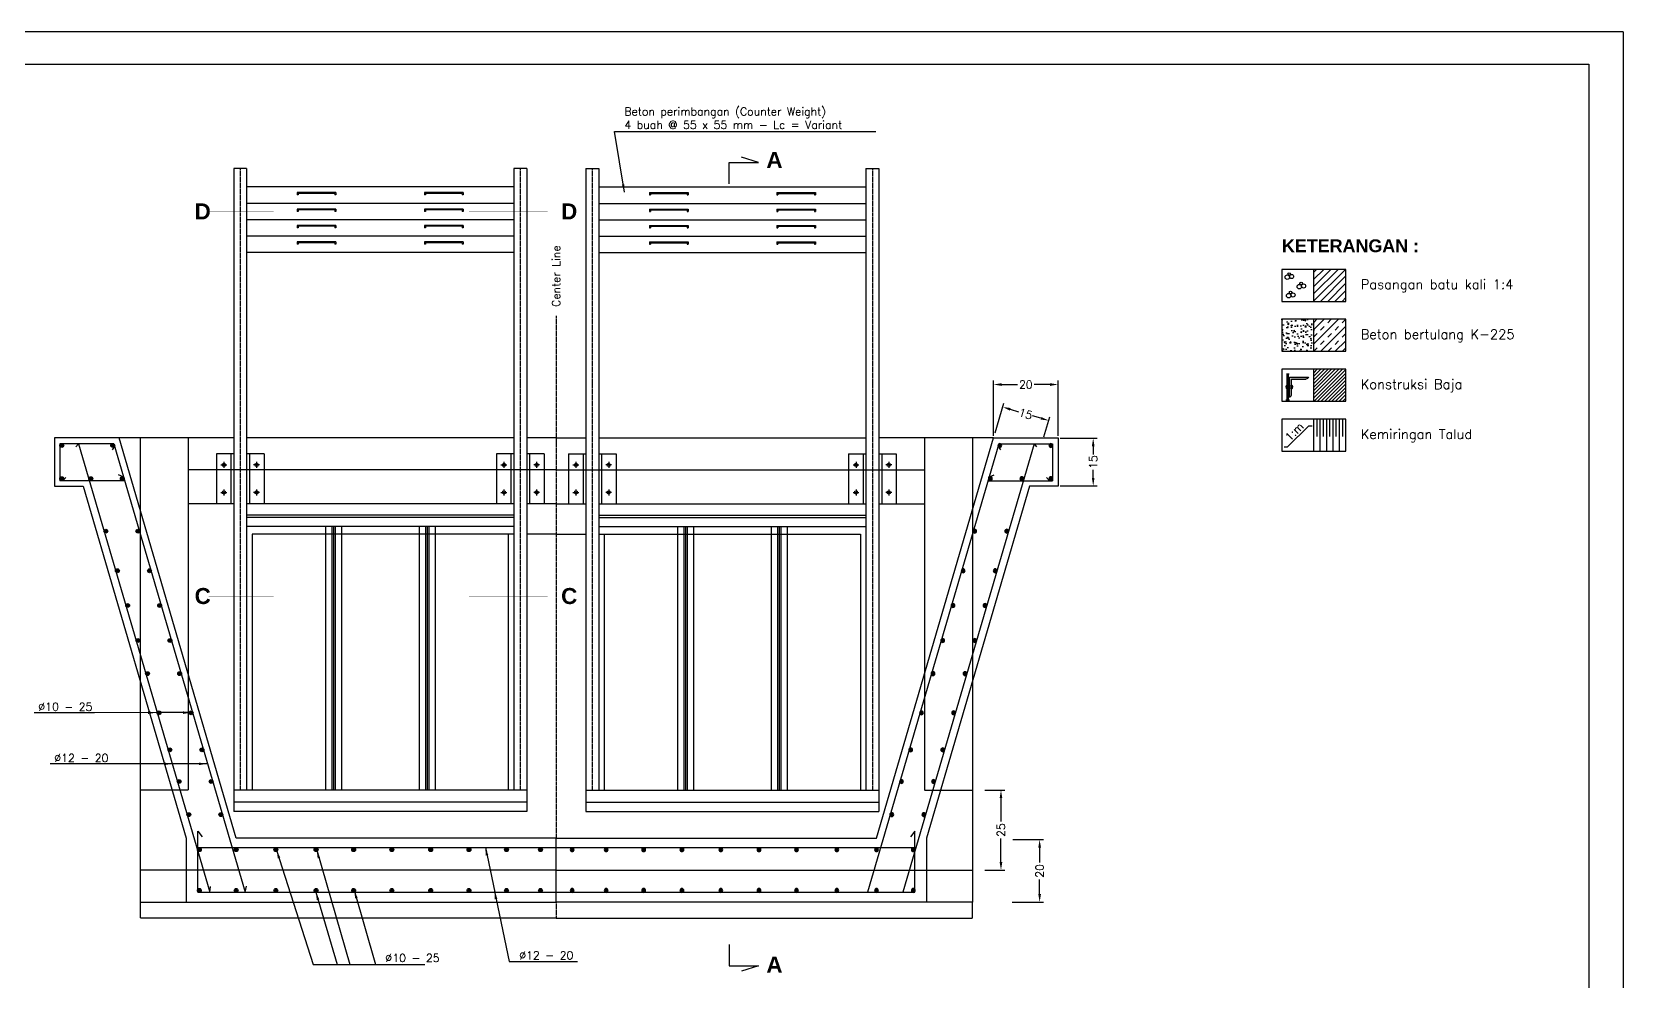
# Model space of a CAD drawing. Header units: metres. Extents: x -50 to 791, y -795 to 584.
# Drawn here: x 293.9 to 791.2, y 287.4 to 584 of the extents above; entities that cross this region are included whole.
import ezdxf
from ezdxf.enums import TextEntityAlignment as Align

# ---------------------------------------------------------------- set-up
doc = ezdxf.new("R2010")
doc.units = ezdxf.units.M
doc.header["$MEASUREMENT"] = 0
doc.linetypes.add('DASHED2', pattern=[0.375, 0.25, -0.125])
doc.layers.get('0').update_dxf_attribs({"color": 1, "linetype": 'CONTINUOUS'})
doc.layers.get('DEFPOINTS').update_dxf_attribs({"linetype": 'CONTINUOUS'})
for name, color, linetype in [('2', 1, 'CONTINUOUS'), ('5', 5, 'CONTINUOUS'), ('GRS-BANG', 5, 'CONTINUOUS'), ('KONS-BAJA', 1, 'CONTINUOUS'), ('MUKA-AIR', 1, 'CONTINUOUS'), ('SKALA', 3, 'CONTINUOUS'), ('UKURAN', 1, 'CONTINUOUS')]:
    doc.layers.add(name, color=color, linetype=linetype)
doc.styles.add('ARIAL', font='arialbd.ttf')
doc.styles.get("Standard").update_dxf_attribs({"font": 'Simplex.shx'})
doc.dimstyles.get("Standard").update_dxf_attribs({"dimtxt": 0.18, "dimasz": 0.18, "dimexe": 0.18, "dimexo": 0.0625, "dimgap": 0.09, "dimtad": 0, "dimtih": 1, "dimtoh": 1, "dimdec": 4, "dimzin": 0, "dimdsep": 46, "dimtxsty": 'Standard', "dimcen": 0.09, "dimadec": 0, "dimazin": 0, "dimtfac": 1, "dimtdec": 4, "dimtofl": 0, "dimtmove": 0, "dimatfit": 3, "dimfxl": 1, "dimtolj": 1, "dimtzin": 0, "dimarcsym": 0})

# ---------------------------------------------------------------- blocks, each defined once
blk = doc.blocks.new('*D26')
at = {"color": 0, "linetype": 'ByBlock'}
for p, q in [((600.47, 331.66), (610.08, 331.66)), ((608.83, 329.16), (608.83, 324.54)), ((608.83, 314.63), (608.83, 319.24)), ((600.29, 312.13), (610.08, 312.13))]:
    blk.add_line(p, q, dxfattribs=at)
for points in [[(608.41, 329.16), (609.25, 329.16), (608.83, 331.66)], [(608.41, 314.63), (609.25, 314.63), (608.83, 312.13)]]:
    blk.add_solid(points, dxfattribs=at)
at = {"layer": 'DEFPOINTS', "color": 0, "linetype": 'ByBlock'}
for p in [(599.85, 331.66), (608.83, 331.66), (599.66, 312.13)]:
    blk.add_point(p, dxfattribs=at)
at = {"color": 0, "linetype": 'ByBlock', "insert": (608.83, 321.89), "char_height": 2.5, "attachment_point": 5, "rotation": 90}
blk.add_mtext('\\A1;20', dxfattribs=at)
blk = doc.blocks.new('*D27')
at = {"color": 0, "linetype": 'ByBlock'}
for p, q in [((591.76, 347.13), (598.01, 347.13)), ((596.76, 344.63), (596.76, 337.28)), ((596.76, 324.63), (596.76, 331.98)), ((591.76, 322.13), (598.01, 322.13))]:
    blk.add_line(p, q, dxfattribs=at)
for points in [[(596.34, 344.63), (597.17, 344.63), (596.76, 347.13)], [(596.34, 324.63), (597.17, 324.63), (596.76, 322.13)]]:
    blk.add_solid(points, dxfattribs=at)
at = {"layer": 'DEFPOINTS', "color": 0, "linetype": 'ByBlock'}
for p in [(591.14, 347.13), (591.14, 322.13), (596.76, 322.13)]:
    blk.add_point(p, dxfattribs=at)
at = {"color": 0, "linetype": 'ByBlock', "insert": (596.76, 334.63), "char_height": 2.5, "attachment_point": 5, "rotation": 90}
blk.add_mtext('\\A1;25', dxfattribs=at)
blk = doc.blocks.new('*D38')
at = {"color": 0, "linetype": 'ByBlock'}
for p, q in [((615.25, 457.06), (626.82, 457.06)), ((625.57, 454.56), (625.57, 452)), ((625.57, 444.63), (625.57, 447.18)), ((615.25, 442.13), (626.82, 442.13))]:
    blk.add_line(p, q, dxfattribs=at)
for points in [[(625.15, 454.56), (625.98, 454.56), (625.57, 457.06)], [(625.15, 444.63), (625.98, 444.63), (625.57, 442.13)]]:
    blk.add_solid(points, dxfattribs=at)
at = {"layer": 'DEFPOINTS', "color": 0, "linetype": 'ByBlock'}
for p in [(614.62, 457.06), (625.57, 457.06), (614.62, 442.13)]:
    blk.add_point(p, dxfattribs=at)
at = {"color": 0, "linetype": 'ByBlock', "insert": (625.57, 449.59), "char_height": 2.5, "attachment_point": 5, "rotation": 90}
blk.add_mtext('\\A1;15', dxfattribs=at)
blk = doc.blocks.new('*D39')
at = {"color": 0, "linetype": 'ByBlock'}
for p, q in [((594.42, 457.75), (594.42, 475.07)), ((596.92, 473.82), (601.87, 473.82)), ((612.12, 473.82), (607.17, 473.82)), ((614.62, 457.75), (614.62, 475.07))]:
    blk.add_line(p, q, dxfattribs=at)
for points in [[(596.92, 474.24), (596.92, 473.4), (594.42, 473.82)], [(612.12, 474.24), (612.12, 473.4), (614.62, 473.82)]]:
    blk.add_solid(points, dxfattribs=at)
at = {"layer": 'DEFPOINTS', "color": 0, "linetype": 'ByBlock'}
for p in [(614.62, 473.82), (594.42, 457.13), (614.62, 457.13)]:
    blk.add_point(p, dxfattribs=at)
at = {"color": 0, "linetype": 'ByBlock', "insert": (604.52, 473.82), "char_height": 2.5, "attachment_point": 5}
blk.add_mtext('\\A1;20', dxfattribs=at)
blk = doc.blocks.new('TULANG-BAJA')
at = {"layer": 'GRS-BANG'}
h = blk.add_hatch(color=256, dxfattribs=at)
edge = h.paths.add_edge_path()
edge.add_arc((0.01, 0.62), 0.603, 0, 360)
blk.add_circle((0.01, 0.62), 0.603, dxfattribs=at)

msp = doc.modelspace()

# ---------------------------------------------------------------- hatches: boundary and pattern name
at = {"layer": 'SKALA'}
h = msp.add_hatch(dxfattribs=at)
h.set_pattern_fill('LINE', color=2, scale=0.5, angle=45, style=0)
h.set_pattern_definition([(45, (172.4042, 332.5785), (-1.122532, 1.122532), [])])
h.paths.add_polyline_path([(694.5216, 509.80641), (694.5216, 499.80641), (704.5216, 499.80641), (704.5216, 509.80641)])
h = msp.add_hatch(dxfattribs=at)
h.set_pattern_fill('AR-CONC', color=2, scale=0.02, style=0)
h.set_pattern_definition([(50, (172.4042, 332.5785), (3.643693, -0.318782), [0.381, -4.191]), (355, (172.404, 332.5785), (-0.704857, 3.821133), [0.3048, -3.3528]), (100.451, (172.7078, 332.552), (2.93885, 3.502334), [0.3238, -3.5618]), (46.1842, (172.404, 333.5945), (5.42158, -0.840847), [0.5715, -6.2865]), (96.6356, (172.856, 333.5244), (4.748085, 4.94851), [0.4857, -5.3427]), (351.184, (172.404, 333.5945), (4.74809, 4.9485), [0.4572, -5.0292]), (21, (172.9122, 333.3405), (3.032298, -2.04531), [0.381, -4.191]), (326, (172.912, 333.3405), (1.23604, 3.68376), [0.3048, -3.3528]), (71.4514, (173.165, 333.17), (4.26833, 1.638457), [0.3238, -3.5618]), (37.5, (172.4042, 332.5785), (0.061772, 1.6911008), [0, -3.31216, 0, -3.4036, 0, -3.3655]), (7.5, (172.4042, 332.5785), (1.336393, 2.0036115), [0, -1.94056, 0, -3.23596, 0, -1.2827]), (327.5, (171.2713, 332.5785), (2.711812, -0.114575), [0, -1.27, 0, -3.9624, 0, -5.2578]), (317.5, (170.7633, 332.5785), (2.962584, 0.50853), [0, -1.651, 0, -2.63144, 0, -3.7338])])
h.paths.add_polyline_path([(684.5216, 484.19554), (694.5216, 484.19554), (694.5216, 494.19554), (684.5216, 494.19554)])
h = msp.add_hatch(dxfattribs=at)
h.set_pattern_fill('TRANS', color=2, scale=0.5, angle=45, style=0)
h.set_pattern_definition([(45, (172.404, 332.5785), (-2.245064, 2.245064), []), (45, (171.2816, 333.701), (-2.245064, 2.245064), [1.5875, -1.5875])])
h.paths.add_polyline_path([(694.5216, 494.19554), (694.5216, 484.19554), (704.5216, 484.19554), (704.5216, 494.19554)])
h = msp.add_hatch(dxfattribs=at)
h.set_pattern_fill('LINE', color=2, scale=0.25, angle=45, style=0)
h.set_pattern_definition([(45, (172.40415, 332.57846), (-0.561266, 0.561266), [])])
h.paths.add_polyline_path([(694.5216, 478.58468), (694.5216, 468.58468), (704.5216, 468.58468), (704.5216, 478.58468)])
h = msp.add_hatch(color=2, dxfattribs=at)
h.paths.add_polyline_path([(686.1298, 473.39502), (686.57961, 473.39502), (686.57961, 477.19685), (686.1298, 477.19685)])
h.paths.add_polyline_path([(686.57961, 472.79631), (686.1298, 472.79631), (686.1298, 469.08429), (686.57961, 469.08429)])
h = msp.add_hatch(color=2, dxfattribs=at)
h.paths.add_polyline_path([(686.89594, 476.15039), (686.89594, 473.39502), (687.52459, 473.39502), (687.52459, 475.52175), (692.03334, 475.52175, 0.315358231), (692.81924, 476.15039)])
h.paths.add_polyline_path([(687.52459, 472.79631), (686.89594, 472.79631), (686.89594, 469.88239, 0.266495487), (687.52459, 470.57471)])

# ---------------------------------------------------------------- linework, layer by layer
at = {"layer": '2', "color": 2}
for q in [(-50, 584), (791.15464, -10)]:
    msp.add_line((791.15464, 584), q, dxfattribs=at)
at = {"layer": '5', "color": 5}
for p, q in [((-0.70788, 573.85509), (780.41649, 573.85509)), ((780.41649, 573.85509), (780.41649, -0.09728))]:
    msp.add_line(p, q, dxfattribs=at)
at = {"layer": 'GRS-BANG'}
for p, q in [((357.072, 457.12813), (318.822, 457.12813)), ((342.822, 457.12813), (342.822, 383.35764)), ((444.572, 457.12813), (361.072, 457.12813)), ((457.822, 457.12813), (448.572, 457.12813)), ((457.822, 457.12813), (467.072, 457.12813)), ((471.072, 457.12813), (554.572, 457.12813)), ((572.822, 457.12813), (572.822, 383.35764)), ((357.072, 436.51267), (342.822, 436.51267)), ((444.572, 436.51267), (361.072, 436.51267)), ((457.822, 436.51267), (448.572, 436.51267)), ((457.822, 436.51267), (467.072, 436.51267)), ((471.072, 436.51267), (554.572, 436.51267)), ((558.572, 436.51267), (572.822, 436.51267))]:
    msp.add_line(p, q, dxfattribs=at)
at = {"layer": 'GRS-BANG', "linetype": 'DASHED2', "ltscale": 0.5}
for p, q in [((362.822, 427.12813), (362.822, 347.12813)), ((442.822, 427.12813), (442.822, 347.12813)), ((472.822, 427.12813), (472.822, 347.12813)), ((552.822, 427.12813), (552.822, 347.12813))]:
    msp.add_line(p, q, dxfattribs=at)
at = {"layer": 'GRS-BANG', "color": 3, "linetype": 'DASHED2', "ltscale": 0.5}
for p, q in [((342.822, 383.35764), (342.822, 347.12813)), ((572.822, 383.35764), (572.822, 347.12813)), ((457.822, 322.12813), (327.822, 322.12813)), ((457.822, 322.12813), (587.822, 322.12813)), ((457.822, 307.12813), (327.822, 307.12813)), ((457.822, 307.12813), (587.822, 307.12813))]:
    msp.add_line(p, q, dxfattribs=at)
at = {"layer": 'GRS-BANG', "linetype": 'DASHED2'}
msp.add_line((457.822, 312.12813), (457.822, 307.12813), dxfattribs=at)
msp.add_line((457.822, 312.12813), (457.822, 307.12813), dxfattribs=at)
at = {"layer": 'GRS-BANG', "flags": 128}
for points in [[(511.85483, 536.54383), (511.85483, 543.16114), (520.96914, 543.16114), (515.72151, 544.81546)], [(511.85483, 298.86561), (511.85483, 292.24831), (520.96914, 292.24831), (515.72151, 290.59398)]]:
    msp.add_lwpolyline(points, dxfattribs=at)
at = {"layer": 'GRS-BANG', "const_width": 0.02, "flags": 128}
for points in [[(349.24299, 527.86718), (369.55914, 527.86718)], [(430.50762, 527.86718), (455.13327, 527.86718)], [(349.24299, 407.7202), (369.55914, 407.7202)], [(430.50762, 407.7202), (455.13327, 407.7202)]]:
    msp.add_lwpolyline(points, dxfattribs=at)
at = {"layer": 'GRS-BANG', "linetype": 'DASHED2'}
msp.add_lwpolyline([(457.822, 495.24827), (457.822, 332.12813)], dxfattribs=at)
at = {"layer": 'GRS-BANG'}
for points in [[(457.822, 332.12813), (357.822, 332.12813), (321.222, 457.12813), (301.022, 457.12813), (301.022, 442.12813), (309.98423, 442.12813), (342.19223, 332.12813), (342.19223, 312.12813), (457.822, 312.12813)], [(319.58972, 455.33685), (302.74414, 455.33685)], [(302.74414, 455.33685), (302.74414, 443.79434)], [(308.53219, 455.33685), (307.74401, 454.40097)], [(308.53219, 455.33685), (349.55871, 315.21895)], [(319.77495, 454.55695), (319.07184, 453.3871)], [(319.58972, 455.33685), (360.61624, 315.21895)], [(596.05428, 455.33685), (555.02776, 315.21895)], [(594.422, 457.12813), (558.572, 457.12813)], [(607.11181, 455.33685), (566.08529, 315.21895)], [(595.86905, 454.55695), (596.57216, 453.3871)], [(596.05428, 455.33685), (612.89985, 455.33685)], [(607.11181, 455.33685), (607.89998, 454.40097)], [(612.89985, 455.33685), (612.89985, 443.79434)], [(322.96936, 443.79434), (302.74414, 443.79434)], [(303.68162, 443.79434), (304.61909, 444.80821)], [(322.74362, 444.8862), (321.02491, 445.58811)], [(592.67463, 443.79434), (612.89985, 443.79434)], [(592.90038, 444.8862), (594.61908, 445.58811)], [(611.96238, 443.79434), (611.0249, 444.80821)], [(345.76837, 315.21895), (345.76837, 334.27781)], [(345.76837, 334.27781), (347.17925, 332.58698)], [(569.87563, 334.27781), (568.46474, 332.58698)], [(569.87563, 334.27781), (568.46474, 332.58698)], [(569.87563, 315.21895), (569.87563, 334.27781)], [(345.76837, 329.20924), (569.87563, 329.20924)], [(345.76837, 315.21895), (569.87563, 315.21895)], [(349.55871, 315.21895), (349.73796, 317.01317)], [(360.61624, 315.21895), (361.02768, 317.16344)]]:
    msp.add_lwpolyline(points, dxfattribs=at)
at = {"layer": 'GRS-BANG', "color": 3, "linetype": 'DASHED2', "ltscale": 0.5}
for points in [[(327.822, 457.12813), (327.822, 322.12813), (327.822, 312.12813), (342.19223, 312.12813)], [(587.822, 457.12813), (587.822, 322.12813), (587.822, 312.12813), (573.45177, 312.12813)], [(342.822, 347.12813), (327.822, 347.12813)], [(572.822, 347.12813), (587.822, 347.12813)], [(327.822, 312.12813), (327.822, 307.23079)], [(587.822, 307.12813), (587.822, 312.12813)]]:
    msp.add_lwpolyline(points, dxfattribs=at)
at = {"layer": 'GRS-BANG'}
msp.add_lwpolyline([(573.45177, 312.12813), (457.822, 312.12813), (457.822, 332.12813), (557.822, 332.12813), (594.422, 457.12813), (614.622, 457.12813), (614.622, 442.12813), (605.65977, 442.12813), (573.45177, 332.12813)], close=True, dxfattribs=at)
at = {"layer": 'GRS-BANG', "linetype": 'DASHED2', "ltscale": 0.5, "flags": 128}
for points in [[(457.822, 447.12813), (342.822, 447.12813)], [(457.822, 447.12813), (572.822, 447.12813)], [(444.572, 427.12813), (362.822, 427.12813)], [(471.072, 427.12813), (552.822, 427.12813)]]:
    msp.add_lwpolyline(points, dxfattribs=at)
at = {"layer": 'GRS-BANG', "linetype": 'ByBlock', "flags": 128}
for points in [[(457.822, 427.12813), (448.572, 427.12813)], [(457.822, 427.12813), (467.072, 427.12813)]]:
    msp.add_lwpolyline(points, dxfattribs=at)
at = {"layer": 'KONS-BAJA'}
for p, q in [((357.072, 541.2619), (357.072, 340.43504)), ((361.072, 541.2619), (361.072, 347.12813)), ((444.572, 541.2619), (444.572, 347.12813)), ((448.572, 541.2619), (448.572, 340.43504)), ((467.072, 541.2619), (467.072, 340.43504)), ((471.072, 541.2619), (471.072, 347.12813)), ((554.572, 541.2619), (554.572, 347.12813)), ((558.572, 541.2619), (558.572, 340.43504)), ((388.88399, 533.7821), (376.88399, 533.7821)), ((376.88399, 533.7821), (376.88399, 533.03185)), ((377.16104, 533.03185), (376.88399, 533.03185)), ((388.60693, 533.51431), (377.16104, 533.51431)), ((377.16104, 533.51431), (377.16104, 533.03185)), ((388.60693, 533.51431), (388.60693, 533.03185)), ((388.88399, 533.03185), (388.60693, 533.03185)), ((388.88399, 533.7821), (388.88399, 533.03185)), ((526.76001, 533.7821), (526.76001, 533.03185)), ((526.76001, 533.7821), (538.76001, 533.7821)), ((526.76001, 533.03185), (527.03707, 533.03185)), ((527.03707, 533.51431), (538.48296, 533.51431)), ((527.03707, 533.51431), (527.03707, 533.03185)), ((538.48296, 533.51431), (538.48296, 533.03185)), ((538.48296, 533.03185), (538.76001, 533.03185)), ((538.76001, 533.7821), (538.76001, 533.03185)), ((388.88399, 528.65434), (376.88399, 528.65434)), ((376.88399, 528.65434), (376.88399, 527.90409)), ((377.16104, 527.90409), (376.88399, 527.90409)), ((388.60693, 528.38656), (377.16104, 528.38656)), ((377.16104, 528.38656), (377.16104, 527.90409)), ((388.60693, 528.38656), (388.60693, 527.90409)), ((388.88399, 527.90409), (388.60693, 527.90409)), ((388.88399, 528.65434), (388.88399, 527.90409)), ((526.76001, 528.65434), (526.76001, 527.90409)), ((526.76001, 528.65434), (538.76001, 528.65434)), ((526.76001, 527.90409), (527.03707, 527.90409)), ((527.03707, 528.38656), (538.48296, 528.38656)), ((527.03707, 528.38656), (527.03707, 527.90409)), ((538.48296, 528.38656), (538.48296, 527.90409)), ((538.48296, 527.90409), (538.76001, 527.90409)), ((538.76001, 528.65434), (538.76001, 527.90409)), ((388.88399, 523.52659), (376.88399, 523.52659)), ((376.88399, 523.52659), (376.88399, 522.77634)), ((377.16104, 522.77634), (376.88399, 522.77634)), ((388.60693, 523.2588), (377.16104, 523.2588)), ((377.16104, 523.2588), (377.16104, 522.77634)), ((388.60693, 523.2588), (388.60693, 522.77634)), ((388.88399, 522.77634), (388.60693, 522.77634)), ((388.88399, 523.52659), (388.88399, 522.77634)), ((526.76001, 523.52659), (526.76001, 522.77634)), ((526.76001, 523.52659), (538.76001, 523.52659)), ((526.76001, 522.77634), (527.03707, 522.77634)), ((527.03707, 523.2588), (538.48296, 523.2588)), ((527.03707, 523.2588), (527.03707, 522.77634)), ((538.48296, 523.2588), (538.48296, 522.77634)), ((538.48296, 522.77634), (538.76001, 522.77634)), ((538.76001, 523.52659), (538.76001, 522.77634)), ((388.88399, 518.39884), (376.88399, 518.39884)), ((376.88399, 518.39884), (376.88399, 517.64859)), ((377.16104, 517.64859), (376.88399, 517.64859)), ((388.60693, 518.13105), (377.16104, 518.13105)), ((377.16104, 518.13105), (377.16104, 517.64859)), ((388.60693, 518.13105), (388.60693, 517.64859)), ((388.88399, 517.64859), (388.60693, 517.64859)), ((388.88399, 518.39884), (388.88399, 517.64859)), ((526.76001, 518.39884), (526.76001, 517.64859)), ((526.76001, 518.39884), (538.76001, 518.39884)), ((526.76001, 517.64859), (527.03707, 517.64859)), ((527.03707, 518.13105), (538.48296, 518.13105)), ((527.03707, 518.13105), (527.03707, 517.64859)), ((538.48296, 518.13105), (538.48296, 517.64859)), ((538.48296, 517.64859), (538.76001, 517.64859)), ((538.76001, 518.39884), (538.76001, 517.64859)), ((351.60626, 452.12813), (351.60626, 436.51267)), ((357.072, 452.12813), (351.60626, 452.12813)), ((353.03402, 448.72419), (354.88882, 448.72419)), ((353.96525, 449.65159), (353.96525, 447.7968)), ((356.16104, 452.12813), (356.16104, 436.51267)), ((366.53774, 452.12813), (361.072, 452.12813)), ((361.98296, 452.12813), (361.98296, 436.51267)), ((365.10998, 448.72419), (363.25517, 448.72419)), ((364.17874, 449.65159), (364.17874, 447.7968)), ((366.53774, 452.12813), (366.53774, 436.51267)), ((439.10626, 452.12813), (439.10626, 436.51267)), ((444.572, 452.12813), (439.10626, 452.12813)), ((440.53402, 448.72419), (442.38882, 448.72419)), ((441.46525, 449.65159), (441.46525, 447.7968)), ((443.66104, 452.12813), (443.66104, 436.51267)), ((454.03774, 452.12813), (448.572, 452.12813)), ((449.48296, 452.12813), (449.48296, 436.51267)), ((452.60998, 448.72419), (450.75517, 448.72419)), ((451.67874, 449.65159), (451.67874, 447.7968)), ((454.03774, 452.12813), (454.03774, 436.51267)), ((461.60626, 452.12813), (467.072, 452.12813)), ((461.60626, 452.12813), (461.60626, 436.51267)), ((463.03402, 448.72419), (464.88882, 448.72419)), ((463.96525, 449.65159), (463.96525, 447.7968)), ((466.16104, 452.12813), (466.16104, 436.51267)), ((471.072, 452.12813), (476.53774, 452.12813)), ((471.98296, 452.12813), (471.98296, 436.51267)), ((475.10998, 448.72419), (473.25517, 448.72419)), ((474.17874, 449.65159), (474.17874, 447.7968)), ((476.53774, 452.12813), (476.53774, 436.51267)), ((549.10626, 452.12813), (549.10626, 436.51267)), ((549.10626, 452.12813), (554.572, 452.12813)), ((550.53402, 448.72419), (552.38882, 448.72419)), ((551.46525, 449.65159), (551.46525, 447.7968)), ((553.66104, 452.12813), (553.66104, 436.51267)), ((558.572, 452.12813), (564.03774, 452.12813)), ((559.48296, 452.12813), (559.48296, 436.51267)), ((562.60998, 448.72419), (560.75517, 448.72419)), ((561.67874, 449.65159), (561.67874, 447.7968)), ((564.03774, 452.12813), (564.03774, 436.51267)), ((353.03402, 440.12462), (354.88882, 440.12462)), ((353.96525, 441.05202), (353.96525, 439.19723)), ((365.10998, 440.12462), (363.25517, 440.12462)), ((364.17874, 441.05202), (364.17874, 439.19723)), ((440.53402, 440.12462), (442.38882, 440.12462)), ((441.46525, 441.05202), (441.46525, 439.19723)), ((452.60998, 440.12462), (450.75517, 440.12462)), ((451.67874, 441.05202), (451.67874, 439.19723)), ((463.03402, 440.12462), (464.88882, 440.12462)), ((463.96525, 441.05202), (463.96525, 439.19723)), ((475.10998, 440.12462), (473.25517, 440.12462)), ((474.17874, 441.05202), (474.17874, 439.19723)), ((550.53402, 440.12462), (552.38882, 440.12462)), ((551.46525, 441.05202), (551.46525, 439.19723)), ((562.60998, 440.12462), (560.75517, 440.12462)), ((561.67874, 441.05202), (561.67874, 439.19723)), ((385.68536, 429.52719), (385.68536, 347.12813)), ((387.68536, 429.52719), (387.68536, 347.12813)), ((388.18536, 429.52719), (388.18536, 347.12813)), ((388.68536, 429.52719), (388.68536, 347.12813)), ((390.68536, 429.52719), (390.68536, 347.12813)), ((414.94385, 429.52719), (414.94385, 347.12813)), ((416.94385, 429.52719), (416.94385, 347.12813)), ((417.44385, 429.52719), (417.44385, 347.12813)), ((417.94385, 429.52719), (417.94385, 347.12813)), ((419.94385, 429.52719), (419.94385, 347.12813)), ((495.70014, 429.52719), (495.70014, 347.12813)), ((497.70014, 429.52719), (497.70014, 347.12813)), ((498.20014, 429.52719), (498.20014, 347.12813)), ((498.70014, 429.52719), (498.70014, 347.12813)), ((500.70014, 429.52719), (500.70014, 347.12813)), ((524.95863, 429.52719), (524.95863, 347.12813)), ((526.95863, 429.52719), (526.95863, 347.12813)), ((527.45863, 429.52719), (527.45863, 347.12813)), ((527.95863, 429.52719), (527.95863, 347.12813)), ((529.95863, 429.52719), (529.95863, 347.12813))]:
    msp.add_line(p, q, dxfattribs=at)
at = {"layer": 'KONS-BAJA', "linetype": 'DASHED2'}
for p, q in [((359.072, 541.2619), (359.072, 347.12813)), ((446.572, 541.2619), (446.572, 347.12813)), ((469.072, 541.2619), (469.072, 347.12813)), ((556.572, 541.2619), (556.572, 347.12813))]:
    msp.add_line(p, q, dxfattribs=at)
at = {"layer": 'KONS-BAJA'}
for centre in [(353.96525, 448.72419), (364.17874, 448.72419), (441.46525, 448.72419), (451.67874, 448.72419), (463.96525, 448.72419), (474.17874, 448.72419), (551.46525, 448.72419), (561.67874, 448.72419), (353.96525, 440.12462), (364.17874, 440.12462), (441.46525, 440.12462), (451.67874, 440.12462), (463.96525, 440.12462), (474.17874, 440.12462), (551.46525, 440.12462), (561.67874, 440.12462)]:
    msp.add_circle(centre, 0.50586, dxfattribs=at)
at = {"layer": 'MUKA-AIR'}
for p, q in [((428.67559, 533.7821), (416.67559, 533.7821)), ((416.67559, 533.7821), (416.67559, 533.03185)), ((416.93553, 533.03185), (416.67559, 533.03185)), ((428.41566, 533.51431), (416.93553, 533.51431)), ((416.93553, 533.51431), (416.93553, 533.03185)), ((428.41566, 533.51431), (428.41566, 533.03185)), ((428.67559, 533.03185), (428.41566, 533.03185)), ((428.67559, 533.7821), (428.67559, 533.03185)), ((486.9684, 533.7821), (498.9684, 533.7821)), ((486.9684, 533.7821), (486.9684, 533.03185)), ((486.9684, 533.03185), (487.22834, 533.03185)), ((487.22834, 533.51431), (498.70847, 533.51431)), ((487.22834, 533.51431), (487.22834, 533.03185)), ((498.70847, 533.51431), (498.70847, 533.03185)), ((498.70847, 533.03185), (498.9684, 533.03185)), ((498.9684, 533.7821), (498.9684, 533.03185)), ((428.67559, 528.65434), (416.67559, 528.65434)), ((416.67559, 528.65434), (416.67559, 527.90409)), ((416.93553, 527.90409), (416.67559, 527.90409)), ((428.41566, 528.38656), (416.93553, 528.38656)), ((416.93553, 528.38656), (416.93553, 527.90409)), ((428.41566, 528.38656), (428.41566, 527.90409)), ((428.67559, 527.90409), (428.41566, 527.90409)), ((428.67559, 528.65434), (428.67559, 527.90409)), ((486.9684, 528.65434), (486.9684, 527.90409)), ((486.9684, 528.65434), (498.9684, 528.65434)), ((486.9684, 527.90409), (487.22834, 527.90409)), ((487.22834, 528.38656), (498.70847, 528.38656)), ((487.22834, 528.38656), (487.22834, 527.90409)), ((498.70847, 528.38656), (498.70847, 527.90409)), ((498.70847, 527.90409), (498.9684, 527.90409)), ((498.9684, 528.65434), (498.9684, 527.90409)), ((428.67559, 523.52659), (416.67559, 523.52659)), ((416.67559, 523.52659), (416.67559, 522.77634)), ((416.93553, 522.77634), (416.67559, 522.77634)), ((428.41566, 523.2588), (416.93553, 523.2588)), ((416.93553, 523.2588), (416.93553, 522.77634)), ((428.41566, 523.2588), (428.41566, 522.77634)), ((428.67559, 522.77634), (428.41566, 522.77634)), ((428.67559, 523.52659), (428.67559, 522.77634)), ((486.9684, 523.52659), (486.9684, 522.77634)), ((486.9684, 523.52659), (498.9684, 523.52659)), ((486.9684, 522.77634), (487.22834, 522.77634)), ((487.22834, 523.2588), (498.70847, 523.2588)), ((487.22834, 523.2588), (487.22834, 522.77634)), ((498.70847, 523.2588), (498.70847, 522.77634)), ((498.70847, 522.77634), (498.9684, 522.77634)), ((498.9684, 523.52659), (498.9684, 522.77634)), ((428.67559, 518.39884), (416.67559, 518.39884)), ((416.67559, 518.39884), (416.67559, 517.64859)), ((416.93553, 517.64859), (416.67559, 517.64859)), ((428.41566, 518.13105), (416.93553, 518.13105)), ((416.93553, 518.13105), (416.93553, 517.64859)), ((428.41566, 518.13105), (428.41566, 517.64859)), ((428.67559, 517.64859), (428.41566, 517.64859)), ((428.67559, 518.39884), (428.67559, 517.64859)), ((486.9684, 518.39884), (486.9684, 517.64859)), ((486.9684, 518.39884), (498.9684, 518.39884)), ((486.9684, 517.64859), (487.22834, 517.64859)), ((487.22834, 518.13105), (498.70847, 518.13105)), ((487.22834, 518.13105), (487.22834, 517.64859)), ((498.70847, 518.13105), (498.70847, 517.64859)), ((498.70847, 517.64859), (498.9684, 517.64859)), ((498.9684, 518.39884), (498.9684, 517.64859))]:
    msp.add_line(p, q, dxfattribs=at)
at = {"layer": 'SKALA'}
for p, q in [((694.5216, 499.80641), (694.5216, 509.80641)), ((694.5216, 484.19554), (694.5216, 494.19554)), ((694.5216, 468.58468), (694.5216, 478.58468)), ((694.5216, 452.97381), (694.5216, 462.97381)), ((696.5216, 452.97381), (696.5216, 462.97381)), ((698.5216, 452.97381), (698.5216, 462.97381)), ((700.5216, 452.97381), (700.5216, 462.97381)), ((702.5216, 452.97381), (702.5216, 462.97381))]:
    msp.add_line(p, q, dxfattribs=at)
at = {"layer": 'SKALA', "color": 2}
for p, q in [((686.1298, 468.87475), (686.1298, 477.31659)), ((686.57961, 468.87475), (686.57961, 477.31659))]:
    msp.add_line(p, q, dxfattribs=at)
at = {"layer": 'SKALA', "color": 4}
for p, q in [((695.5216, 457.63223), (695.5216, 462.97381)), ((697.5216, 457.63223), (697.5216, 462.97381)), ((699.5216, 457.63223), (699.5216, 462.97381)), ((701.5216, 457.63223), (701.5216, 462.97381)), ((703.5216, 457.63223), (703.5216, 462.97381))]:
    msp.add_line(p, q, dxfattribs=at)
at = {"layer": 'SKALA'}
for points in [[(684.5216, 499.80641), (704.5216, 499.80641), (704.5216, 509.80641), (684.5216, 509.80641)], [(684.5216, 484.19554), (704.5216, 484.19554), (704.5216, 494.19554), (684.5216, 494.19554)], [(684.5216, 468.58468), (704.5216, 468.58468), (704.5216, 478.58468), (684.5216, 478.58468)], [(684.5216, 452.97381), (704.5216, 452.97381), (704.5216, 462.97381), (684.5216, 462.97381)]]:
    msp.add_lwpolyline(points, close=True, dxfattribs=at)
at = {"layer": 'SKALA', "color": 2}
for points in [[(685.9199, 477.19685), (686.75952, 477.19685)], [(686.1298, 473.39502), (687.38243, 473.39502)], [(686.1298, 472.79631), (687.38243, 472.79631)], [(686.89594, 469.88239), (686.89594, 476.15039), (692.81924, 476.15039)], [(687.52459, 470.57471), (687.52459, 475.52175), (692.03334, 475.52175)], [(685.73998, 469.08429), (686.93944, 469.08429)]]:
    msp.add_lwpolyline(points, dxfattribs=at)
for points in [[(692.81924, 476.15039, -0.315358231), (692.03334, 475.52175, -1.065833582)], [(686.89594, 469.88239, 0.266495487), (687.52459, 470.57471, 2.793900741)]]:
    msp.add_lwpolyline(points, format="xyb", dxfattribs=at)
at = {"layer": 'SKALA', "color": 4, "flags": 128}
msp.add_lwpolyline([(685.21373, 454.32084), (686.27992, 454.32084), (692.91401, 460.94363), (693.9802, 460.94363)], dxfattribs=at)
at = {"layer": 'SKALA', "color": 2}
for centre, radius in [((686.21061, 507.35803), 0.7073), ((686.80032, 508.34426), 0.41495), ((687.54362, 507.57572), 0.65468), ((686.66226, 501.58674), 0.7073), ((687.25197, 502.57297), 0.41495), ((687.99527, 501.80443), 0.65468), ((689.95932, 504.38221), 0.7073), ((690.54903, 505.36844), 0.41495), ((691.29233, 504.5999), 0.65468)]:
    msp.add_circle(centre, radius, dxfattribs=at)
for centre, start, end in [((686.3913, 473.07261), 113.2328956, 246.7671044), ((687.25866, 473.07261), 293.2328956, 66.7671044)]:
    msp.add_arc(centre, 0.67414, start, end, dxfattribs=at)
at = {"layer": 'UKURAN'}
for p, q in [((361.072, 541.2619), (357.072, 541.2619)), ((448.572, 541.2619), (444.572, 541.2619)), ((467.072, 541.2619), (471.072, 541.2619)), ((554.572, 541.2619), (558.572, 541.2619)), ((444.572, 535.54772), (361.072, 535.54772)), ((471.072, 535.54772), (554.572, 535.54772)), ((444.572, 530.41997), (361.072, 530.41997)), ((444.572, 530.41997), (361.072, 530.41997)), ((471.072, 530.41997), (554.572, 530.41997)), ((471.072, 530.41997), (554.572, 530.41997)), ((444.572, 525.29221), (361.072, 525.29221)), ((444.572, 525.29221), (361.072, 525.29221)), ((471.072, 525.29221), (554.572, 525.29221)), ((471.072, 525.29221), (554.572, 525.29221)), ((444.572, 520.16446), (361.072, 520.16446)), ((444.572, 520.16446), (361.072, 520.16446)), ((471.072, 520.16446), (554.572, 520.16446)), ((471.072, 520.16446), (554.572, 520.16446)), ((444.572, 515.03671), (361.072, 515.03671)), ((471.072, 515.03671), (554.572, 515.03671)), ((444.572, 432.98465), (361.072, 432.98465)), ((471.072, 432.98465), (554.572, 432.98465)), ((444.572, 432.32303), (361.072, 432.32303)), ((444.572, 429.52719), (361.072, 429.52719)), ((471.072, 432.32303), (554.572, 432.32303)), ((471.072, 429.52719), (554.572, 429.52719)), ((448.572, 347.12813), (357.072, 347.12813)), ((448.572, 343.38788), (357.072, 343.38788)), ((467.072, 347.12813), (558.572, 347.12813)), ((467.072, 343.38788), (558.572, 343.38788)), ((448.572, 340.43504), (357.072, 340.43504)), ((467.072, 340.43504), (558.572, 340.43504)), ((381.88153, 292.67188), (416.78092, 292.67188))]:
    msp.add_line(p, q, dxfattribs=at)
at = {"layer": 'UKURAN', "linetype": 'ByBlock'}
for p, q in [((594.89321, 458.73746), (597.60455, 467.99751)), ((599.65257, 466.09537), (602.25559, 465.3332)), ((609.24964, 463.28535), (606.64661, 464.04751)), ((610.16682, 457.52109), (612.00016, 463.78248))]:
    msp.add_line(p, q, dxfattribs=at)
for points in [[(599.76965, 466.49525), (599.53548, 465.69549), (597.2533, 466.79788)], [(609.36672, 463.68523), (609.13255, 462.88547), (611.64891, 462.58284)]]:
    msp.add_solid(points, dxfattribs=at)

# ---------------------------------------------------------------- block references
at = {"layer": 'GRS-BANG'}
for p in [(303.291, 454.167), (319.22808, 454.167), (303.291, 443.79434), (312.35326, 443.79434), (322.19676, 443.79434), (317.07039, 427.38569), (327.08537, 427.38569), (320.68724, 415.03306), (330.70222, 415.03306), (323.86308, 404.18659), (333.87807, 404.18659), (327.06993, 393.23427), (337.08491, 393.23427), (330.09641, 382.8979), (340.11139, 382.8979), (333.68227, 370.65114), (343.69725, 370.65114), (337.06946, 359.08285), (347.08444, 359.08285), (339.95928, 349.21325), (349.97426, 349.21325), (342.99211, 338.85523), (353.00709, 338.85523), (346.28471, 327.89859), (357.78986, 327.89859), (370.16333, 327.89859), (382.75387, 327.89859), (394.4761, 327.89859), (406.41541, 327.89859), (418.5718, 327.89859), (430.5111, 327.89859), (442.23333, 327.89859), (452.87017, 327.89859), (346.28471, 315.17298), (357.78986, 315.17298), (370.16333, 315.17298), (382.75387, 315.17298), (394.4761, 315.17298), (406.41541, 315.17298), (418.5718, 315.17298), (430.5111, 315.17298), (442.23333, 315.17298), (452.87017, 315.17298)]:
    msp.add_blockref('TULANG-BAJA', p, dxfattribs=at)
at = {"layer": 'GRS-BANG', "xscale": -1}
for p in [(596.41591, 454.167), (612.353, 454.167), (593.44724, 443.79434), (603.29073, 443.79434), (612.353, 443.79434), (588.55863, 427.38569), (598.57361, 427.38569), (584.94178, 415.03306), (594.95676, 415.03306), (581.76593, 404.18659), (591.78091, 404.18659), (578.55909, 393.23427), (588.57407, 393.23427), (575.5326, 382.8979), (585.54758, 382.8979), (571.94675, 370.65114), (581.96173, 370.65114), (568.55955, 359.08285), (578.57454, 359.08285), (565.66974, 349.21325), (575.68472, 349.21325), (562.63691, 338.85523), (572.65189, 338.85523), (462.77382, 327.89859), (473.41066, 327.89859), (485.13289, 327.89859), (497.0722, 327.89859), (509.22859, 327.89859), (521.1679, 327.89859), (532.89013, 327.89859), (545.48067, 327.89859), (557.85414, 327.89859), (569.35929, 327.89859), (462.77382, 315.17298), (473.41066, 315.17298), (485.13289, 315.17298), (497.0722, 315.17298), (509.22859, 315.17298), (521.1679, 315.17298), (532.89013, 315.17298), (545.48067, 315.17298), (557.85414, 315.17298), (569.35929, 315.17298)]:
    msp.add_blockref('TULANG-BAJA', p, dxfattribs=at)

# ---------------------------------------------------------------- texts
at = {"layer": 'GRS-BANG', "style": 'ARIAL'}
for p in [(523.45486, 541.50681), (523.45486, 290.10722)]:
    msp.add_text('A', height=5, dxfattribs=at).set_placement(p)
for s, p in [('D', (349.85863, 525.40881)), ('D', (464.36789, 525.40881)), ('C', (349.85863, 405.26183)), ('C', (464.36789, 405.26183))]:
    msp.add_text(s, height=5, dxfattribs=at).set_placement(p, align=Align.RIGHT)
at = {"layer": 'SKALA', "style": 'ARIAL'}
msp.add_text('KETERANGAN :', height=4, dxfattribs=at).set_placement((684.53913, 515.17103))
at = {"layer": 'SKALA'}
for s, p in [('Pasangan batu kali 1:4', (709.14383, 503.64513)), ('Beton bertulang K-225', (709.14383, 488.03427)), ('Konstruksi Baja', (709.14383, 472.4234)), ('Kemiringan Talud', (709.14383, 456.81254))]:
    msp.add_text(s, height=3, dxfattribs=at).set_placement(p)
msp.add_text('1:m', height=2.5, rotation=44.9511452, dxfattribs=at).set_placement((686.99071, 455.97653))
at = {"layer": 'UKURAN'}
msp.add_text('Center Line', height=2.5, rotation=90, dxfattribs=at).set_placement((459.01707, 498.08826))
for s, p in [('∅', (404.35195, 293.44354)), ('10 - 25', (406.58081, 293.44354))]:
    msp.add_text(s, height=2.5, dxfattribs=at).set_placement(p)
at = {"layer": 'UKURAN', "char_height": 2.5}
for s, insert, attachment_point in [('Beton perimbangan (Counter Weight)\\P4 buah @ 55 x 55 mm - Lc = Variant', (479.09559, 557.02765), 4), ('%%c10 - 25', (312.88934, 373.15451), 6), ('\\A1;%%c12 - 20', (317.88215, 357.17035), 6), ('\\A1;%%c12 - 20', (446.22234, 295.51497), 4)]:
    msp.add_mtext(s, dxfattribs=dict(at, insert=insert, attachment_point=attachment_point))
at = {"layer": 'UKURAN', "linetype": 'ByBlock', "insert": (604.4511, 464.69036), "char_height": 2.5, "attachment_point": 5, "rotation": 343.6799692}
msp.add_mtext('\\A1;15', dxfattribs=at)

# ---------------------------------------------------------------- dimensions: what is measured, and where the dimension line sits
at = {"layer": 'UKURAN'}
dim = msp.add_linear_dim(base=(614.622, 473.81993), p1=(594.422, 457.12813), p2=(614.622, 457.12813), text='20', dimstyle='Standard', override={"dimtxt": 2.5, "dimasz": 2.5, "dimexe": 1.25, "dimexo": 0.625, "dimgap": 0.625, "dimtih": 0, "dimtoh": 0, "dimzin": 8, "dimlunit": 6, "dimcen": 2.5, "dimtofl": 1}, dxfattribs=at)
dim.commit()
dim.dimension.update_dxf_attribs({"geometry": '*D39', "text_midpoint": (604.522, 473.81993)})
for base, p1, p2, text, picture, middle in [((625.56703, 457.05636), (614.622, 442.12813), (614.622, 457.05636), '15', '*D38', (625.56703, 449.59225)), ((608.83144, 331.65708), (599.66161, 312.12813), (599.84515, 331.65708), '20', '*D26', (608.83144, 321.89261))]:
    dim = msp.add_linear_dim(base=base, p1=p1, p2=p2, angle=90, text=text, dimstyle='Standard', override={"dimtxt": 2.5, "dimasz": 2.5, "dimexe": 1.25, "dimexo": 0.625, "dimgap": 0.625, "dimtih": 0, "dimtoh": 0, "dimzin": 8, "dimlunit": 6, "dimcen": 2.5, "dimtofl": 1}, dxfattribs=at)
    dim.commit()
    dim.dimension.update_dxf_attribs({"geometry": picture, "text_midpoint": middle})
dim = msp.add_linear_dim(base=(596.75504, 322.12813), p1=(591.13709, 347.12813), p2=(591.13709, 322.12813), angle=90, dimstyle='Standard', override={"dimtxt": 2.5, "dimasz": 2.5, "dimexe": 1.25, "dimexo": 0.625, "dimgap": 0.625, "dimtih": 0, "dimtoh": 0, "dimzin": 8, "dimlunit": 6, "dimcen": 2.5, "dimtofl": 1}, dxfattribs=at)
dim.commit()
dim.dimension.update_dxf_attribs({"geometry": '*D27', "text_midpoint": (596.75504, 334.62813)})

# ---------------------------------------------------------------- leaders
at = {"layer": 'UKURAN', "annotation_type": 0, "has_hookline": 1}
for points, hookline_direction, text_width in [([(479.12183, 533.88893), (475.97059, 552.83122), (478.47059, 552.83122)], 0, 78.57143), ([(332.79692, 371.3264), (313.51434, 371.27951)], 1, 18.21429), ([(337.78973, 355.34224), (318.50715, 355.29535)], 1, 18.21429), ([(438.49314, 315.57528), (443.09734, 293.63997), (445.59734, 293.63997)], 0, 18.21429)]:
    msp.add_leader(points, dimstyle='Standard', override={"dimtxt": 2.5, "dimasz": 2.5, "dimexe": 1.25, "dimexo": 0.625, "dimgap": 0.625, "dimtad": 1, "dimtih": 0, "dimtoh": 0, "dimzin": 8, "dimcen": 2.5, "dimtofl": 1}, dxfattribs=dict(at, hookline_direction=hookline_direction, text_width=text_width))
at = {"layer": 'UKURAN'}
for points in [[(343.64337, 371.3264), (332.79692, 371.3264)], [(348.63618, 355.34224), (337.78973, 355.34224)], [(370.426, 328.32629), (381.88153, 292.67188)], [(382.94716, 328.32629), (393.33706, 292.67188)], [(435.6439, 329.20924), (438.56761, 315.21895)], [(382.68076, 315.29455), (389.34095, 292.67188)], [(394.6691, 315.82646), (401.32929, 292.67188)]]:
    msp.add_leader(points, dimstyle='Standard', override={"dimtxt": 2.5, "dimasz": 2.5, "dimexe": 1.25, "dimexo": 0.625, "dimgap": 0.625, "dimtad": 1, "dimtih": 0, "dimtoh": 0, "dimzin": 8, "dimcen": 2.5, "dimtofl": 1}, dxfattribs=at)

doc.saveas('drawing.dxf')
